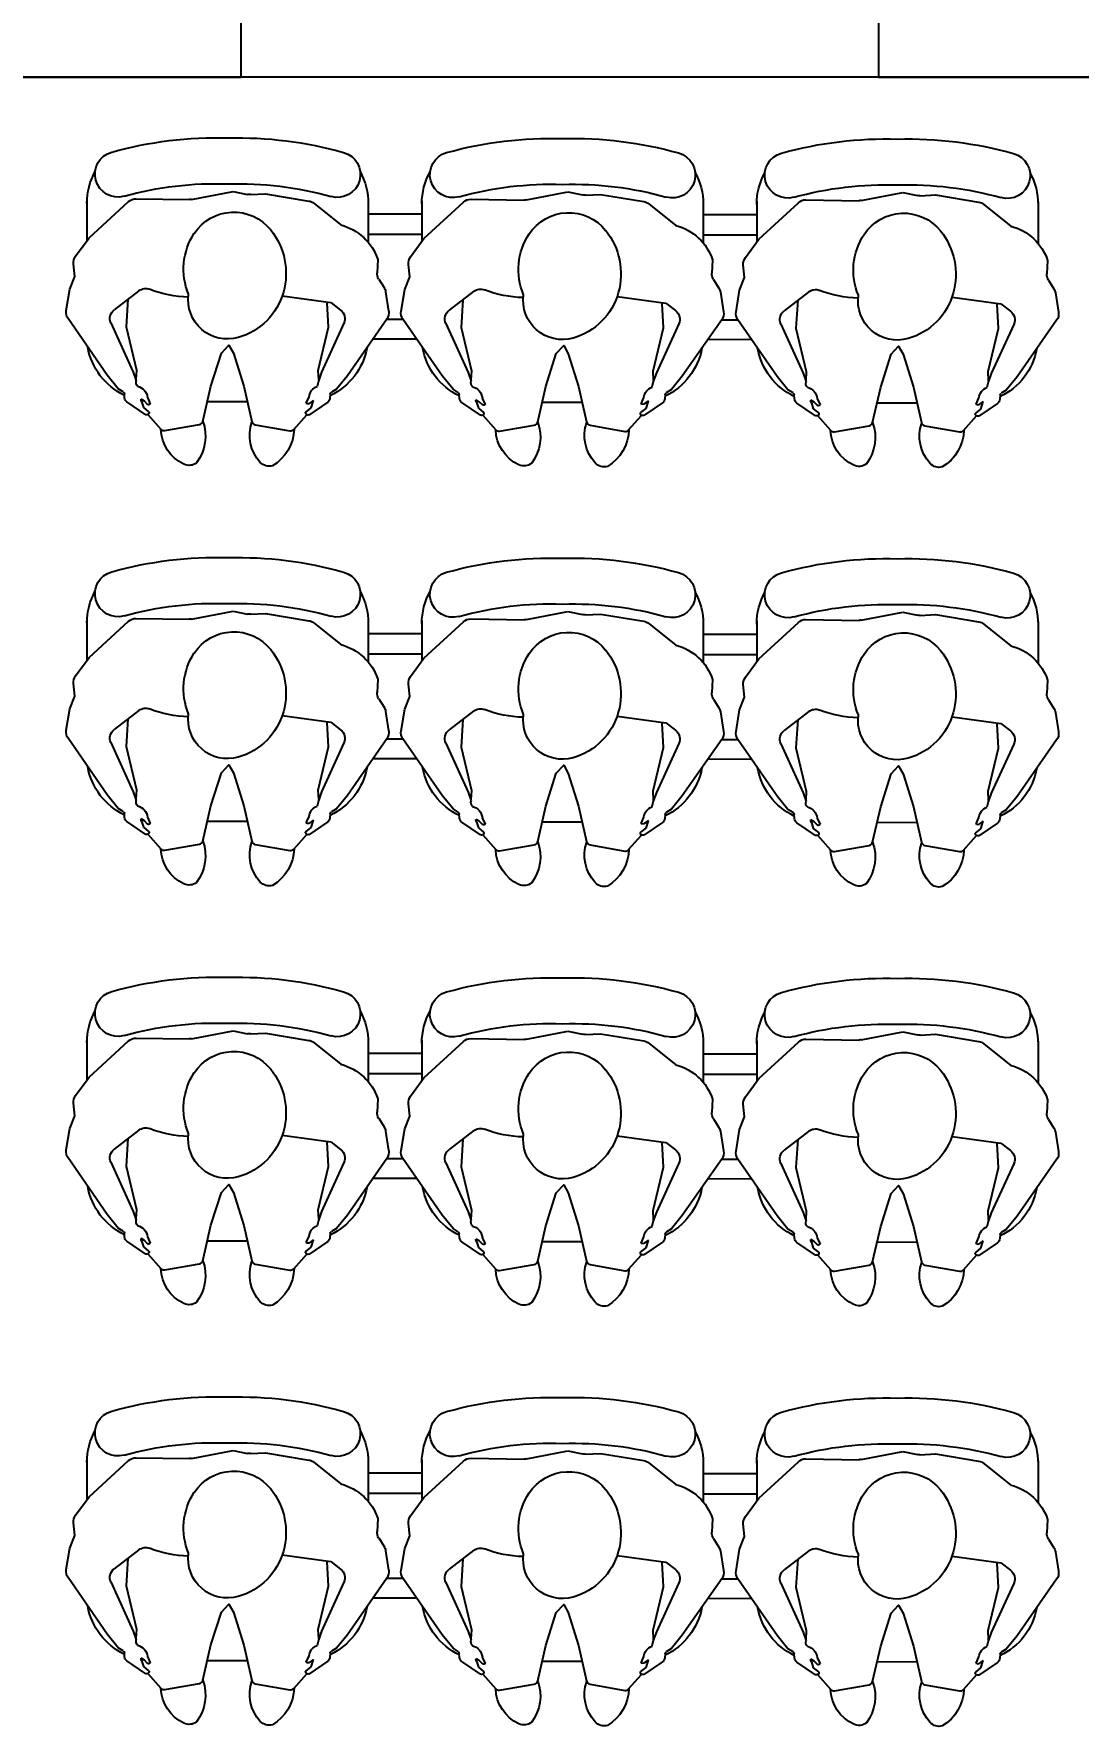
# Model space of a CAD drawing. Extents: x 6345096 to 6738923, y -6490958 to -6305885.
# Drawn here: x 6550307 to 6552274, y -6422753 to -6419562 of the extents above; entities that cross this region are included whole.
import ezdxf

# ---------------------------------------------------------------- set-up
doc = ezdxf.new("R2010")
doc.units = 0
doc.header["$LTSCALE"] = 600
doc.header["$MEASUREMENT"] = 0
doc.header["$PDMODE"] = 35
doc.linetypes.add('HIDDEN', pattern=[0.375, 0.25, -0.125])
doc.layers.get('0').update_dxf_attribs({"linetype": 'CONTINUOUS'})
doc.layers.get('Defpoints').update_dxf_attribs({"linetype": 'CONTINUOUS'})
for name, color, linetype in [('DIM-TEXT', 8, 'CONTINUOUS'), ('furniture', 33, 'CONTINUOUS'), ('HS', 251, 'CONTINUOUS'), ('Walls', 7, 'CONTINUOUS'), ('WIN', 151, 'CONTINUOUS')]:
    doc.layers.add(name, color=color, linetype=linetype)
doc.styles.add('ari', font='arial.ttf')
doc.styles.add('RT', font='romant.shx')
doc.dimstyles.new('TEXT', dxfattribs={"dimscale": 0, "dimtxt": 600, "dimasz": 300, "dimexe": 300, "dimexo": 30, "dimgap": 50, "dimtad": 0, "dimdec": 0, "dimzin": 0, "dimdsep": 46, "dimtxsty": 'RT', "dimblk": 'OBLIQUE', "dimcen": 0.09, "dimdle": 300, "dimclrd": 256, "dimclre": 256, "dimclrt": 170, "dimadec": 0, "dimazin": 0, "dimtfac": 1, "dimtdec": 0, "dimtofl": 0, "dimtmove": 2, "dimatfit": 3, "dimfxl": 1, "dimfrac": 2, "dimtolj": 1, "dimtzin": 0, "dimlwd": -1, "dimlwe": -1, "dimarcsym": 0})

# ---------------------------------------------------------------- blocks, each defined once
blk = doc.blocks.new('_Oblique')
at = {"color": 0, "linetype": 'ByBlock', "lineweight": -2}
blk.add_line((-0.5, -0.5), (0.5, 0.5), dxfattribs=at)
blk = doc.blocks.new('*D258')
at = {"layer": 'Defpoints', "color": 0, "linetype": 'Continuous', "transparency": 16777216}
for p in [(6572959.3, -6417748.1), (6531899.4, -6418433.8, -2.1), (6572959.3, -6418963.8, -0.3)]:
    blk.add_point(p, dxfattribs=at)
at = {"layer": 'DIM-TEXT', "transparency": 16777216}
for p, q in [((6531899.4, -6418433.8), (6531899.4, -6417448.1)), ((6572959.3, -6418963.8), (6572959.3, -6417448.1)), ((6531599.4, -6417748.1), (6548138.2, -6417748.1)), ((6573259.3, -6417748.1), (6556720.5, -6417748.1))]:
    blk.add_line(p, q, dxfattribs=at)
at = {"layer": 'DIM-TEXT', "linetype": 'Continuous', "transparency": 16777216, "xscale": 300, "yscale": 300, "zscale": 300, "rotation": 180}
blk.add_blockref('_Oblique', (6531899.4, -6417748.1), dxfattribs=at)
at = {"layer": 'DIM-TEXT', "linetype": 'Continuous', "transparency": 16777216, "xscale": 300, "yscale": 300, "zscale": 300}
blk.add_blockref('_Oblique', (6572959.3, -6417748.1), dxfattribs=at)
at = {"layer": 'DIM-TEXT', "color": 170, "linetype": 'Continuous', "transparency": 16777216, "insert": (6552429.4, -6417748.1), "char_height": 750, "attachment_point": 5, "style": 'ari'}
blk.add_mtext('\\A1;{\\H1.067x;OPD - T.B. / C.D.}', dxfattribs=at)
blk = doc.blocks.new('A$C6F2C55AD')
at = {"layer": 'furniture', "color": 8}
for p, q in [((-212.3, 928), (-236, 918.6)), ((-171.6, 934.6), (-212.3, 928)), ((-49.8, 857.1), (-156.5, 931.2)), ((-379.5, 895.9), (-302.9, 895.9)), ((-273.9, 917.1), (-308.5, 891.8)), ((-236, 918.6), (-259.6, 921)), ((-308.5, 891.8), (-377.1, 817.5)), ((-209.2, 797.7), (-173.4, 844.1)), ((-148.5, 850.3), (-56.1, 808.3)), ((-24.6, 836.6), (-49.8, 857.1)), ((-18.6, 827), (-24.6, 836.6)), ((-382.5, 803.2), (-381.1, 703.3)), ((-56.1, 808.3), (-39.7, 802.4)), ((-7.3, 824.3), (-15, 824.8)), ((24.4, 784.6), (0.3, 820)), ((-8.2, 781.4), (3.8, 776.1)), ((-1.3, 787.1), (-5, 793.2)), ((4.8, 781), (-1.3, 787.1)), ((-0.3, 792.4), (11, 788.8)), ((11, 788.8), (18.9, 779)), ((-381.5, 699), (-396.8, 620.7)), ((0, 593.2), (0, 668.6)), ((-396.8, 620.7), (-391.1, 593.4)), ((-390.7, 588.1), (-392.1, 559.3)), ((-392.1, 559.3), (-378.8, 477.9)), ((-199.8, 527.8), (-187.5, 436)), ((2.1, 482.2), (-9.9, 476.9)), ((3.6, 480.6), (2.1, 482.2)), ((3.2, 477.3), (3.6, 480.6)), ((18.9, 482.8), (11, 473)), ((-374.5, 468.3), (-333.8, 417.4)), ((-148.5, 411.5), (-56.1, 453.6)), ((-56.1, 453.6), (-39.7, 459.4)), ((-39.7, 459.4), (-29.4, 461.9)), ((-2.9, 468.6), (3.2, 477.3)), ((11, 473), (-2.9, 468.6)), ((0.3, 441.8), (24.4, 477.2)), ((-187.5, 436), (-173.4, 417.7)), ((-49.8, 404.7), (-24.6, 425.2)), ((-24.6, 425.2), (-18.6, 434.9)), ((-15, 437), (-7.3, 437.5)), ((-156.5, 330.7), (-49.8, 404.7)), ((-373.9, 365.9), (-301.2, 365.9)), ((-354.9, 365.9), (-354.9, 265)), ((-316.4, 365.9), (-316.4, 265)), ((-119.5, 356.4), (-119.5, 274.5)), ((-269.1, 348), (-244, 349.2)), ((-232.1, 346.1), (-215.8, 336)), ((-208.2, 333.1), (-171.6, 327.2)), ((-156.5, 330.7), (-156.5, 300.2)), ((-236, 287.7), (-259.6, 290.1)), ((-212.3, 297.1), (-236, 287.7)), ((-171.6, 303.7), (-212.3, 297.1)), ((-49.8, 226.2), (-156.5, 300.3)), ((-379.5, 265), (-302.9, 265)), ((-308.5, 260.9), (-377.1, 186.6)), ((-373.9, 265), (-302.9, 265)), ((-273.9, 286.2), (-308.5, 260.9)), ((-24.6, 205.7), (-49.8, 226.2)), ((-209.2, 166.7), (-173.4, 213.2)), ((-148.5, 219.4), (-56.1, 177.3)), ((-18.6, 196), (-24.6, 205.7)), ((-7.3, 193.4), (-15, 193.9)), ((-382.5, 172.3), (-381.1, 72.4)), ((-56.1, 177.3), (-39.7, 171.5)), ((-1.3, 156.2), (-5, 162.3)), ((-0.3, 161.5), (11, 157.9)), ((24.4, 153.7), (0.3, 189.1)), ((-8.2, 150.5), (3.8, 145.2)), ((4.8, 150.1), (-1.3, 156.2)), ((11, 157.9), (18.9, 148.1)), ((-381.5, 68.1), (-396.8, -10.2)), ((0, -37.7), (0, 37.7)), ((-396.8, -10.2), (-391.1, -37.5)), ((-390.7, -42.8), (-392.1, -71.7)), ((-392.1, -71.7), (-378.8, -153)), ((-199.8, -103.1), (-187.5, -194.9)), ((2.1, -148.7), (-9.9, -154)), ((-2.9, -162.3), (3.2, -153.6)), ((11, -157.9), (-2.9, -162.3)), ((0.3, -189.1), (24.4, -153.7)), ((3.6, -150.3), (2.1, -148.7)), ((3.2, -153.6), (3.6, -150.3)), ((18.9, -148.1), (11, -157.9)), ((-374.5, -162.6), (-333.8, -213.5)), ((-148.5, -219.4), (-56.1, -177.3)), ((-56.1, -177.3), (-39.7, -171.5)), ((-39.7, -171.5), (-29.4, -169.1)), ((-187.5, -194.9), (-173.4, -213.2)), ((-49.8, -226.2), (-24.6, -205.7)), ((-24.6, -205.7), (-18.6, -196)), ((-15, -193.9), (-7.3, -193.4)), ((-156.5, -300.3), (-49.8, -226.2)), ((-379.5, -265), (-301.2, -265)), ((-354.9, -265), (-354.9, -365.9)), ((-316.4, -265), (-316.4, -365.9)), ((-269.1, -282.9), (-244, -281.7)), ((-232.1, -284.8), (-215.8, -294.9)), ((-119.5, -274.5), (-119.5, -356.4)), ((-208.2, -297.8), (-171.6, -303.7)), ((-156.5, -300.2), (-156.5, -330.7)), ((-273.9, -344.7), (-308.5, -370)), ((-236, -343.2), (-259.6, -340.8)), ((-212.3, -333.8), (-236, -343.2)), ((-171.6, -327.2), (-212.3, -333.8)), ((-49.8, -404.7), (-156.5, -330.7)), ((-379.5, -365.9), (-302.9, -365.9)), ((-308.5, -370), (-377.1, -444.3)), ((-373.9, -365.9), (-302.9, -365.9)), ((-148.5, -411.5), (-56.1, -453.6)), ((-24.6, -425.2), (-49.8, -404.7)), ((-209.2, -464.2), (-173.4, -417.7)), ((-18.6, -434.9), (-24.6, -425.2)), ((-7.3, -437.5), (-15, -437)), ((24.4, -477.2), (0.3, -441.8)), ((-382.5, -458.6), (-381.1, -558.6)), ((-56.1, -453.6), (-39.7, -459.4)), ((-1.3, -474.7), (-5, -468.6)), ((4.8, -480.8), (-1.3, -474.7)), ((-0.3, -469.4), (11, -473)), ((11, -473), (18.9, -482.8)), ((-8.2, -480.4), (3.8, -485.7)), ((-381.5, -562.8), (-396.8, -641.1)), ((0, -668.6), (0, -593.2)), ((-396.8, -641.1), (-391.1, -668.4)), ((-390.7, -673.7), (-392.1, -702.6)), ((-392.1, -702.6), (-378.8, -783.9)), ((-199.8, -734), (-187.5, -825.8)), ((-374.5, -793.5), (-333.8, -844.4)), ((2.1, -779.6), (-9.9, -784.9)), ((-2.9, -793.2), (3.2, -784.5)), ((11, -788.8), (-2.9, -793.2)), ((0.3, -820), (24.4, -784.6)), ((3.6, -781.3), (2.1, -779.6)), ((3.2, -784.5), (3.6, -781.3)), ((18.9, -779), (11, -788.8)), ((-187.5, -825.8), (-173.4, -844.1)), ((-148.5, -850.3), (-56.1, -808.3)), ((-56.1, -808.3), (-39.7, -802.4)), ((-39.7, -802.4), (-29.4, -800)), ((-24.6, -836.6), (-18.6, -827)), ((-15, -824.8), (-7.3, -824.3)), ((-156.5, -931.2), (-49.8, -857.1)), ((-49.8, -857.1), (-24.6, -836.6)), ((-379.5, -895.9), (-301.2, -895.9)), ((-269.1, -913.9), (-244, -912.6)), ((-232.1, -915.7), (-215.8, -925.8)), ((-208.2, -928.7), (-171.6, -934.6))]:
    blk.add_line(p, q, dxfattribs=at)
for points in [[(-193.3, 818.4), (-141, 821.7), (-59.4, 802.1), (-41.8, 803.1)], [(-41.8, 458.7), (-59.4, 459.7), (-141, 440.2), (-186.8, 443)], [(-193.3, 187.5), (-141, 190.8), (-59.4, 171.2), (-41.8, 172.2)], [(-41.8, -172.2), (-59.4, -171.2), (-141, -190.8), (-186.8, -187.9)], [(-193.3, -443.4), (-141, -440.2), (-59.4, -459.7), (-41.8, -458.7)], [(-41.8, -803.1), (-59.4, -802.1), (-141, -821.7), (-186.8, -818.8)]]:
    blk.add_lwpolyline(points, dxfattribs=at)
for points in [[(24, 780.6), (51.6, 756.1, -0.259848), (54.2, 748.7), (42.8, 683.4, -0.302547), (36.6, 676.9), (-30, 661.8), (-92, 642.2), (-107.1, 628.4), (-92, 619.6), (-30, 600.1), (36.6, 584.9, -0.302547), (42.8, 578.4), (54.2, 513.1, -0.259848), (51.6, 505.7), (24, 481.2)], [(24, 149.7), (51.6, 125.2, -0.259848), (54.2, 117.8), (42.8, 52.5, -0.302547), (36.6, 46), (-30, 30.9), (-92, 11.3), (-107.1, -2.6), (-92, -11.3), (-30, -30.9), (36.6, -46, -0.302547), (42.8, -52.5), (54.2, -117.8, -0.259848), (51.6, -125.2), (24, -149.7)], [(24, -481.2), (51.6, -505.7, -0.259848), (54.2, -513.1), (42.8, -578.4, -0.302547), (36.6, -584.9), (-30, -600.1), (-92, -619.6), (-107.1, -633.5), (-92, -642.2), (-30, -661.8), (36.6, -676.9, -0.302547), (42.8, -683.4), (54.2, -748.7, -0.259848), (51.6, -756.1), (24, -780.6)]]:
    blk.add_lwpolyline(points, format="xyb", dxfattribs=at)
for points in [[(114.8, 688.7, 0.28165), (117.5, 712.3, 0.281432), (51.6, 756.1, -0.259848), (54.2, 748.7), (42.8, 683.4, -0.302547), (36.6, 676.9, 0.254294)], [(114.8, 57.8, 0.28165), (117.5, 81.4, 0.281432), (51.6, 125.2, -0.259848), (54.2, 117.8), (42.8, 52.5, -0.302547), (36.6, 46, 0.254294)], [(114.8, -573.2, 0.28165), (117.5, -549.5, 0.281432), (51.6, -505.7, -0.259848), (54.2, -513.1), (42.8, -578.4, -0.302547), (36.6, -584.9, 0.254294)]]:
    blk.add_lwpolyline(points, format="xyb", close=True, dxfattribs=at)
for centre, radius, start, end in [((-168.3, 914.2), 20.7, 55.2478, 99.1519), ((-373.9, 770.9), 125, 90, 118.9699), ((-261.7, 900.4), 20.7, 84.2936, 126.1379), ((-125, 770.9), 125, 25.4407, 79.8153), ((-428.9, 837.7), 43.2, 344.361, 164.361), ((235.6, 651.7), 733.2, 164.361, 181.6247), ((-157, 831.5), 20.7, 65.5125, 142.3991), ((235.6, 651.7), 646.8, 164.361, 181.8419), ((-361.9, 803.5), 20.7, 137.3161, 180.8191), ((-192.8, 785), 20.7, 142.3991, 201.4261), ((-36.5, 792.7), 10.2, 45.435, 108.1784), ((-5.4, 806), 24.7, 193.9888, 263.5389), ((-14.7, 829.3), 4.56, 211.6328, 266.4385), ((-7.9, 814.4), 9.9, 34.2468, 86.4385), ((-408.7, 700.3), 211.3, 1.1807, 21.4261), ((-3.4, 788.4), 5.09, 52.4637, 108.4149), ((0, 780.9), 6.05, 308.4181, 329.2946), ((2.9, 779.1), 2.67, 329.2946, 45.0334), ((20.5, 780.3), 2.15, 218.553, 288.5809), ((19.6, 783), 4.98, 288.5809, 18.6143), ((-401.8, 703), 20.7, 348.8982, 0.8191), ((-250.4, 591.3), 122.4, 67.1497, 123.3122), ((-192.5, 630.9), 73.9, 343.9718, 98.0509), ((-268.6, 619.1), 89.1, 123.3122, 231.3111), ((235.6, 610.1), 733.2, 178.3753, 195.639), ((235.6, 610.1), 646.8, 178.1581, 195.639), ((-240.2, 644.6), 123.6, 285.5429, 343.9718), ((-411.3, 589.1), 20.7, 357.1355, 11.8973), ((62.3, 512.8), 75.9, 47.3296, 108.8978), ((-242.3, 652), 131.3, 231.3111, 285.5429), ((49, 587.7), 82.7, 271.2733, 329.4641), ((98.3, 551.8), 22.8, 344.3632, 47.2828), ((20.5, 481.5), 2.15, 71.4191, 141.447), ((19.6, 478.8), 4.98, 341.3857, 71.4191), ((-358.4, 481.3), 20.7, 189.3001, 218.6806), ((-7, 453), 24.1, 96.9092, 158.3871), ((-428.9, 424.1), 43.2, 195.639, 15.639), ((-237.5, 442.2), 99.4, 194.4561, 251.4627), ((-157, 430.3), 20.7, 217.6009, 294.4875), ((-125, 490.9), 125, 280.1847, 334.5593), ((-14.7, 432.5), 4.56, 93.5615, 148.3672), ((-7.9, 447.4), 9.9, 273.5615, 325.7532), ((-373.9, 490.9), 125, 241.0301, 270), ((-243, 328.6), 20.7, 58.0246, 92.8591), ((-204.9, 353.5), 20.7, 238.0246, 260.8481), ((-168.3, 347.6), 20.7, 260.8481, 304.7522), ((-261.7, 269.5), 20.7, 84.2936, 126.1379), ((-168.3, 283.3), 20.7, 55.2478, 99.1519), ((-373.9, 140), 125, 90, 118.9699), ((-125, 140), 125, 25.4407, 79.8153), ((-428.9, 206.8), 43.2, 344.361, 164.361), ((235.6, 20.8), 733.2, 164.361, 181.6247), ((235.6, 20.8), 646.8, 164.361, 181.8419), ((-157, 200.6), 20.7, 65.5125, 142.3991), ((-14.7, 198.4), 4.56, 211.6328, 266.4385), ((-7.9, 183.5), 9.9, 34.2468, 86.4385), ((-361.9, 172.6), 20.7, 137.3161, 180.8191), ((-192.8, 154.1), 20.7, 142.3991, 201.4261), ((-36.5, 161.8), 10.2, 45.435, 108.1784), ((-5.4, 175), 24.7, 193.9888, 263.5389), ((-3.4, 157.5), 5.09, 52.4637, 108.4149), ((-408.7, 69.4), 211.3, 1.1807, 21.4261), ((0, 149.9), 6.05, 308.4181, 329.2946), ((2.9, 148.2), 2.67, 329.2946, 45.0334), ((20.5, 149.4), 2.15, 218.553, 288.5809), ((19.6, 152.1), 4.98, 288.5809, 18.6143), ((-401.8, 72.1), 20.7, 348.8982, 0.8191), ((-250.4, -39.6), 122.4, 67.1497, 123.3122), ((-192.5, 0), 73.9, 343.9718, 98.0509), ((-268.6, -11.8), 89.1, 123.3122, 231.3111), ((235.6, -20.8), 733.2, 178.3753, 195.639), ((235.6, -20.8), 646.8, 178.1581, 195.639), ((-240.2, 13.7), 123.6, 285.5429, 343.9718), ((-411.3, -41.8), 20.7, 357.1355, 11.8973), ((62.3, -118.1), 75.9, 47.3296, 108.8978), ((98.3, -79.1), 22.8, 344.3632, 47.2828), ((-242.3, 21.1), 131.3, 231.3111, 285.5429), ((49, -43.2), 82.7, 271.2733, 329.4641), ((-358.4, -149.7), 20.7, 189.3001, 218.6806), ((-7, -178), 24.1, 96.9092, 158.3871), ((20.5, -149.4), 2.15, 71.4191, 141.447), ((19.6, -152.1), 4.98, 341.3857, 71.4191), ((-7.9, -183.5), 9.9, 273.5615, 325.7532), ((-428.9, -206.8), 43.2, 195.639, 15.639), ((-237.5, -188.7), 99.4, 194.4561, 251.4627), ((-157, -200.6), 20.7, 217.6009, 294.4875), ((-125, -140), 125, 280.1847, 334.5593), ((-14.7, -198.4), 4.56, 93.5615, 148.3672), ((-373.9, -140), 125, 241.0301, 270), ((-243, -302.3), 20.7, 58.0246, 92.8591), ((-204.9, -277.4), 20.7, 238.0246, 260.8481), ((-168.3, -283.3), 20.7, 260.8481, 304.7522), ((-261.7, -361.4), 20.7, 84.2936, 126.1379), ((-168.3, -347.6), 20.7, 55.2478, 99.1519), ((-428.9, -424.1), 43.2, 344.361, 164.361), ((-373.9, -490.9), 125, 90, 118.9699), ((-125, -490.9), 125, 25.4407, 79.8153), ((235.6, -610.1), 733.2, 164.361, 181.6247), ((-157, -430.3), 20.7, 65.5125, 142.3991), ((235.6, -610.1), 646.8, 164.361, 181.8419), ((-361.9, -458.3), 20.7, 137.3161, 180.8191), ((-14.7, -432.5), 4.56, 211.6328, 266.4385), ((-7.9, -447.4), 9.9, 34.2468, 86.4385), ((-192.8, -476.8), 20.7, 142.3991, 201.4261), ((-36.5, -469.1), 10.2, 45.435, 108.1784), ((-5.4, -455.9), 24.7, 193.9888, 263.5389), ((-3.4, -473.4), 5.09, 52.4637, 108.4149), ((19.6, -478.8), 4.98, 288.5809, 18.6143), ((-408.7, -561.5), 211.3, 1.1807, 21.4261), ((0, -481), 6.05, 308.4181, 329.2946), ((2.9, -482.7), 2.67, 329.2946, 45.0334), ((20.5, -481.5), 2.15, 218.553, 288.5809), ((-401.8, -558.9), 20.7, 348.8982, 0.8191), ((-268.6, -642.7), 89.1, 123.3122, 231.3111), ((-250.4, -670.5), 122.4, 67.1497, 123.3122), ((-192.5, -630.9), 73.9, 343.9718, 98.0509), ((235.6, -651.7), 733.2, 178.3753, 195.639), ((235.6, -651.7), 646.8, 178.1581, 195.639), ((-411.3, -672.7), 20.7, 357.1355, 11.8973), ((-240.2, -617.2), 123.6, 285.5429, 343.9718), ((62.3, -749.1), 75.9, 47.3296, 108.8978), ((98.3, -710), 22.8, 344.3632, 47.2828), ((-242.3, -609.8), 131.3, 231.3111, 285.5429), ((49, -674.1), 82.7, 271.2733, 329.4641), ((-358.4, -780.6), 20.7, 189.3001, 218.6806), ((-7, -808.9), 24.1, 96.9092, 158.3871), ((20.5, -780.3), 2.15, 71.4191, 141.447), ((19.6, -783), 4.98, 341.3857, 71.4191), ((-428.9, -837.7), 43.2, 195.639, 15.639), ((-125, -770.9), 125, 280.1847, 334.5593), ((-14.7, -829.3), 4.56, 93.5615, 148.3672), ((-7.9, -814.4), 9.9, 273.5615, 325.7532), ((-237.5, -819.6), 99.4, 194.4561, 251.4627), ((-157, -831.5), 20.7, 217.6009, 294.4875), ((-373.9, -770.9), 125, 241.0301, 270), ((-243, -933.2), 20.7, 58.0246, 92.8591), ((-204.9, -908.3), 20.7, 238.0246, 260.8481), ((-168.3, -914.2), 20.7, 260.8481, 304.7522)]:
    blk.add_arc(centre, radius, start, end, dxfattribs=at)
blk = doc.blocks.new('A$C2CD672AE')
at = {"layer": 'Walls', "color": 8, "linetype": 'HIDDEN'}
blk.add_line((23608.1, 36780.2), (18347.6, 36780.2), dxfattribs=at)

msp = doc.modelspace()

# ---------------------------------------------------------------- linework, layer by layer
at = {"layer": 'Walls', "linetype": 'Continuous'}
msp.add_line((6553927.437, -6419643.71), (6548666.936, -6419643.71), dxfattribs=at)
at = {"layer": 'WIN', "linetype": 'Continuous'}
for points, elevation in [([(6550696.936, -6419413.738), (6548896.936, -6419413.738), (6548896.936, -6419643.738), (6550696.936, -6419643.738)], 2.092), ([(6553697.437, -6419413.738), (6551897.437, -6419413.738), (6551897.437, -6419643.738), (6553697.437, -6419643.738)], 5.131)]:
    msp.add_lwpolyline(points, close=True, dxfattribs=dict(at, elevation=elevation))

# ---------------------------------------------------------------- block references
at = {"layer": 'furniture', "ltscale": 0.75, "xscale": -1, "rotation": 89.90778514928986}
for p in [(6551301.791, -6420256.85, -0.383), (6551301.791, -6421047.505, -0.383), (6551301.791, -6421838.161, -0.383), (6551301.791, -6422628.817, -0.383)]:
    msp.add_blockref('A$C6F2C55AD', p, dxfattribs=at)
at = {"layer": 'HS'}
msp.add_blockref('A$C2CD672AE', (6530319.294, -6456423.902, 8.17), dxfattribs=at)

# ---------------------------------------------------------------- dimensions: what is measured, and where the dimension line sits
at = {"layer": 'DIM-TEXT', "linetype": 'Continuous'}
dim = msp.add_linear_dim(base=(6572959.349, -6417748.105, 2.092), p1=(6531899.389, -6418433.761), p2=(6572959.349, -6418963.755, 1.743), text='{\\H1.067x;OPD - T.B. / C.D.}', dimstyle='TEXT', override={"dimscale": 1, "dimtxt": 750, "dimexo": 0, "dimtxsty": 'ari'}, dxfattribs=at)
dim.commit()
dim.dimension.update_dxf_attribs({"geometry": '*D258', "text_midpoint": (6552429.369, -6417748.105, 2.092)})

doc.saveas('drawing.dxf')
